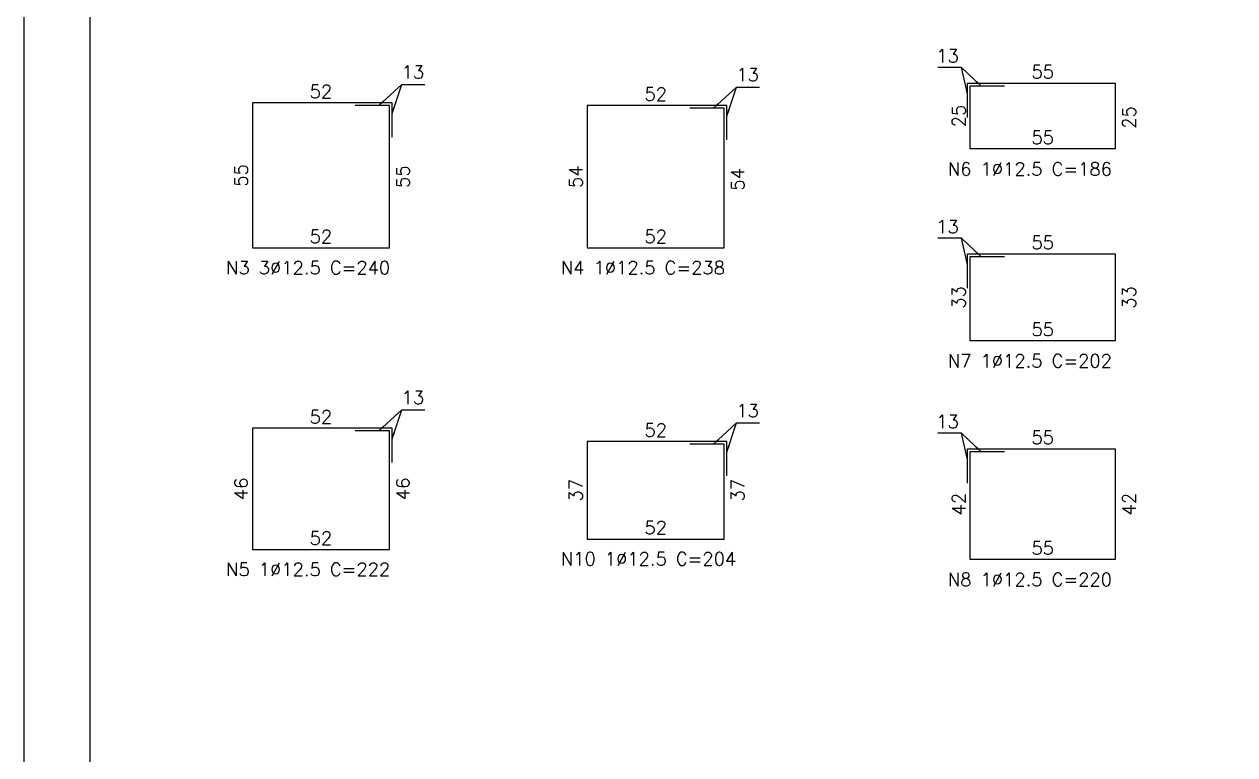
# Model space of a CAD drawing. Header units: centimetres. Extents: x 1658 to 19651, y 8294 to 11444.
# Drawn here: x 14796 to 16175, y 9780 to 10612 of the extents above; entities that cross this region are included whole.
import ezdxf

# ---------------------------------------------------------------- set-up
doc = ezdxf.new("R2010")
doc.units = ezdxf.units.CM
doc.header["$LTSCALE"] = 50
doc.header["$MEASUREMENT"] = 0
doc.header["$PDMODE"] = 67
for name, color, linetype in [('FORMATO-PRECON', 2, 'Continuous'), ('HACHURAS-PRECON', 1, 'Continuous'), ('LINHA-01-PRECON', 1, 'Continuous'), ('LINHA-04-PRECON', 4, 'Continuous'), ('X1', 2, 'Continuous')]:
    doc.layers.add(name, color=color, linetype=linetype)
doc.styles.add('PRECON-ROMANS', font='romans.shx')
doc.styles.get("Standard").update_dxf_attribs({"font": 'romans.shx'})
doc.dimstyles.new('ESC75-25', dxfattribs={"dimscale": 0, "dimtxt": 15, "dimasz": 7, "dimexe": 7, "dimexo": 7, "dimgap": 5.5, "dimtad": 1, "dimdec": 1, "dimlfac": 0.333333, "dimdsep": 46, "dimtxsty": 'Standard', "dimblk": 'ARCHTICK', "dimcen": 0.1, "dimdle": 7, "dimclrd": 256, "dimclre": 256, "dimclrt": 2, "dimadec": 0, "dimazin": 0, "dimtfac": 1, "dimtdec": 1, "dimtix": 1, "dimtmove": 2, "dimatfit": 3, "dimfxl": 1, "dimarcsym": 0})
doc.dimstyles.new('ESC75-75', dxfattribs={"dimscale": 0, "dimtxt": 15, "dimasz": 7, "dimexe": 7, "dimexo": 7, "dimgap": 5.5, "dimtad": 1, "dimdec": 1, "dimdsep": 46, "dimtxsty": 'Standard', "dimblk": 'ARCHTICK', "dimcen": 0.1, "dimdle": 7, "dimclrd": 256, "dimclre": 256, "dimclrt": 2, "dimadec": 0, "dimazin": 0, "dimtfac": 1, "dimtdec": 1, "dimtix": 1, "dimtmove": 2, "dimatfit": 3, "dimfxl": 1, "dimarcsym": 0})

# ---------------------------------------------------------------- blocks, each defined once
blk = doc.blocks.new('A$C2E607E54')
at = {"layer": 'FORMATO-PRECON'}
blk.add_lwpolyline([(0, 4200), (2970, 4200), (2970, 0), (0, 0)], close=True, dxfattribs=at)
at = {"layer": 'FORMATO-PRECON', "color": 6}
blk.add_lwpolyline([(100, 3950), (2870, 3950), (2870, 100), (100, 100)], close=True, dxfattribs=at)
blk = doc.blocks.new('*D420')
at = {"layer": 'Defpoints', "color": 0, "linetype": 'Continuous', "transparency": 16777216}
for p in [(15055.9, 10357.2), (15211.9, 10357.2), (15211.9, 10357.2)]:
    blk.add_point(p, dxfattribs=at)
at = {"layer": 'LINHA-01-PRECON', "color": 2, "linetype": 'Continuous', "transparency": 16777216, "insert": (15133.9, 10370.2), "char_height": 15, "attachment_point": 5}
blk.add_mtext('52', dxfattribs=at)
blk = doc.blocks.new('_ArchTick')
at = {"color": 0, "linetype": 'ByBlock', "const_width": 0.15}
blk.add_lwpolyline([(-0.5, -0.5), (0.5, 0.5)], dxfattribs=at)
blk = doc.blocks.new('*D421')
at = {"layer": 'Defpoints', "color": 0, "linetype": 'Continuous', "transparency": 16777216}
for p in [(15055.9, 10522.3), (15055.9, 10522.3), (15055.9, 10357.2)]:
    blk.add_point(p, dxfattribs=at)
at = {"layer": 'LINHA-01-PRECON', "color": 2, "linetype": 'Continuous', "transparency": 16777216, "insert": (15042.9, 10439.8), "char_height": 15, "attachment_point": 5, "rotation": 90}
blk.add_mtext('55', dxfattribs=at)
blk = doc.blocks.new('*D422')
at = {"layer": 'Defpoints', "color": 0, "linetype": 'Continuous', "transparency": 16777216}
for p in [(15211.9, 10522.3), (15211.9, 10522.3), (15211.9, 10357.2)]:
    blk.add_point(p, dxfattribs=at)
at = {"layer": 'LINHA-01-PRECON', "color": 2, "linetype": 'Continuous', "transparency": 16777216, "insert": (15227.3, 10438.3), "char_height": 15, "attachment_point": 5, "rotation": 90}
blk.add_mtext('55', dxfattribs=at)
blk = doc.blocks.new('*D423')
at = {"layer": 'Defpoints', "color": 0, "linetype": 'Continuous', "transparency": 16777216}
for p in [(15055.9, 10522.3), (15211.9, 10522.3), (15211.9, 10522.3)]:
    blk.add_point(p, dxfattribs=at)
at = {"layer": 'LINHA-01-PRECON', "color": 2, "linetype": 'Continuous', "transparency": 16777216, "insert": (15133.9, 10535.3), "char_height": 15, "attachment_point": 5}
blk.add_mtext('52', dxfattribs=at)
blk = doc.blocks.new('*D424')
at = {"layer": 'Defpoints', "color": 0, "linetype": 'Continuous', "transparency": 16777216}
for p in [(15437.3, 10357.2), (15593.3, 10357.2), (15593.3, 10357.2)]:
    blk.add_point(p, dxfattribs=at)
at = {"layer": 'LINHA-01-PRECON', "color": 2, "linetype": 'Continuous', "transparency": 16777216, "insert": (15515.3, 10370.2), "char_height": 15, "attachment_point": 5}
blk.add_mtext('52', dxfattribs=at)
blk = doc.blocks.new('*D425')
at = {"layer": 'Defpoints', "color": 0, "linetype": 'Continuous', "transparency": 16777216}
for p in [(15437.3, 10519.3), (15437.3, 10519.3), (15437.3, 10357.2)]:
    blk.add_point(p, dxfattribs=at)
at = {"layer": 'LINHA-01-PRECON', "color": 2, "linetype": 'Continuous', "transparency": 16777216, "insert": (15424.3, 10438.3), "char_height": 15, "attachment_point": 5, "rotation": 90}
blk.add_mtext('54', dxfattribs=at)
blk = doc.blocks.new('*D426')
at = {"layer": 'Defpoints', "color": 0, "linetype": 'Continuous', "transparency": 16777216}
for p in [(15593.3, 10519.3), (15593.3, 10519.3), (15593.3, 10357.2)]:
    blk.add_point(p, dxfattribs=at)
at = {"layer": 'LINHA-01-PRECON', "color": 2, "linetype": 'Continuous', "transparency": 16777216, "insert": (15608.7, 10435.3), "char_height": 15, "attachment_point": 5, "rotation": 90}
blk.add_mtext('54', dxfattribs=at)
blk = doc.blocks.new('*D427')
at = {"layer": 'Defpoints', "color": 0, "linetype": 'Continuous', "transparency": 16777216}
for p in [(15437.3, 10519.3), (15593.3, 10519.3), (15593.3, 10519.3)]:
    blk.add_point(p, dxfattribs=at)
at = {"layer": 'LINHA-01-PRECON', "color": 2, "linetype": 'Continuous', "transparency": 16777216, "insert": (15515.3, 10532.3), "char_height": 15, "attachment_point": 5}
blk.add_mtext('52', dxfattribs=at)
blk = doc.blocks.new('*D428')
at = {"layer": 'Defpoints', "color": 0, "linetype": 'Continuous', "transparency": 16777216}
for p in [(15055.9, 10013.6), (15211.9, 10013.6), (15211.9, 10013.6)]:
    blk.add_point(p, dxfattribs=at)
at = {"layer": 'LINHA-01-PRECON', "color": 2, "linetype": 'Continuous', "transparency": 16777216, "insert": (15133.9, 10026.6), "char_height": 15, "attachment_point": 5}
blk.add_mtext('52', dxfattribs=at)
blk = doc.blocks.new('*D429')
at = {"layer": 'Defpoints', "color": 0, "linetype": 'Continuous', "transparency": 16777216}
for p in [(15055.9, 10151.7), (15055.9, 10151.7), (15055.9, 10013.6)]:
    blk.add_point(p, dxfattribs=at)
at = {"layer": 'LINHA-01-PRECON', "color": 2, "linetype": 'Continuous', "transparency": 16777216, "insert": (15042.9, 10082.7), "char_height": 15, "attachment_point": 5, "rotation": 90}
blk.add_mtext('46', dxfattribs=at)
blk = doc.blocks.new('*D430')
at = {"layer": 'Defpoints', "color": 0, "linetype": 'Continuous', "transparency": 16777216}
for p in [(15211.9, 10151.7), (15211.9, 10151.7), (15211.9, 10013.6)]:
    blk.add_point(p, dxfattribs=at)
at = {"layer": 'LINHA-01-PRECON', "color": 2, "linetype": 'Continuous', "transparency": 16777216, "insert": (15227.3, 10082.7), "char_height": 15, "attachment_point": 5, "rotation": 90}
blk.add_mtext('46', dxfattribs=at)
blk = doc.blocks.new('*D431')
at = {"layer": 'Defpoints', "color": 0, "linetype": 'Continuous', "transparency": 16777216}
for p in [(15055.9, 10151.7), (15211.9, 10151.7), (15211.9, 10151.7)]:
    blk.add_point(p, dxfattribs=at)
at = {"layer": 'LINHA-01-PRECON', "color": 2, "linetype": 'Continuous', "transparency": 16777216, "insert": (15133.9, 10164.7), "char_height": 15, "attachment_point": 5}
blk.add_mtext('52', dxfattribs=at)
blk = doc.blocks.new('*D432')
at = {"layer": 'Defpoints', "color": 0, "linetype": 'Continuous', "transparency": 16777216}
for p in [(15873.7, 10469.9), (16038.7, 10469.9), (16038.7, 10469.9)]:
    blk.add_point(p, dxfattribs=at)
at = {"layer": 'LINHA-01-PRECON', "color": 2, "linetype": 'Continuous', "transparency": 16777216, "insert": (15956.2, 10482.9), "char_height": 15, "attachment_point": 5}
blk.add_mtext('55', dxfattribs=at)
blk = doc.blocks.new('*D433')
at = {"layer": 'Defpoints', "color": 0, "linetype": 'Continuous', "transparency": 16777216}
for p in [(16038.7, 10544.8), (16038.7, 10544.8), (16038.7, 10469.9)]:
    blk.add_point(p, dxfattribs=at)
at = {"layer": 'LINHA-01-PRECON', "color": 2, "linetype": 'Continuous', "transparency": 16777216, "insert": (16054.6, 10505.8), "char_height": 15, "attachment_point": 5, "rotation": 90}
blk.add_mtext('25', dxfattribs=at)
blk = doc.blocks.new('*D434')
at = {"layer": 'Defpoints', "color": 0, "linetype": 'Continuous', "transparency": 16777216}
for p in [(15873.7, 10544.8), (15873.7, 10544.8), (16038.7, 10544.8)]:
    blk.add_point(p, dxfattribs=at)
at = {"layer": 'LINHA-01-PRECON', "color": 2, "linetype": 'Continuous', "transparency": 16777216, "insert": (15956.2, 10557.8), "char_height": 15, "attachment_point": 5}
blk.add_mtext('55', dxfattribs=at)
blk = doc.blocks.new('*D435')
at = {"layer": 'Defpoints', "color": 0, "linetype": 'Continuous', "transparency": 16777216}
for p in [(15873.7, 10544.8), (15873.7, 10544.8), (15873.7, 10469.9)]:
    blk.add_point(p, dxfattribs=at)
at = {"layer": 'LINHA-01-PRECON', "color": 2, "linetype": 'Continuous', "transparency": 16777216, "insert": (15860.7, 10507.4), "char_height": 15, "attachment_point": 5, "rotation": 90}
blk.add_mtext('25', dxfattribs=at)
blk = doc.blocks.new('*D440')
at = {"layer": 'Defpoints', "color": 0, "linetype": 'Continuous', "transparency": 16777216}
for p in [(15873.7, 10251.4), (16038.7, 10251.4), (16038.7, 10251.4)]:
    blk.add_point(p, dxfattribs=at)
at = {"layer": 'LINHA-01-PRECON', "color": 2, "linetype": 'Continuous', "transparency": 16777216, "insert": (15956.2, 10264.4), "char_height": 15, "attachment_point": 5}
blk.add_mtext('55', dxfattribs=at)
blk = doc.blocks.new('*D441')
at = {"layer": 'Defpoints', "color": 0, "linetype": 'Continuous', "transparency": 16777216}
for p in [(16038.7, 10350.3), (16038.7, 10350.3), (16038.7, 10251.4)]:
    blk.add_point(p, dxfattribs=at)
at = {"layer": 'LINHA-01-PRECON', "color": 2, "linetype": 'Continuous', "transparency": 16777216, "insert": (16054.6, 10300.8), "char_height": 15, "attachment_point": 5, "rotation": 90}
blk.add_mtext('33', dxfattribs=at)
blk = doc.blocks.new('*D442')
at = {"layer": 'Defpoints', "color": 0, "linetype": 'Continuous', "transparency": 16777216}
for p in [(15873.7, 10350.3), (15873.7, 10350.3), (16038.7, 10350.3)]:
    blk.add_point(p, dxfattribs=at)
at = {"layer": 'LINHA-01-PRECON', "color": 2, "linetype": 'Continuous', "transparency": 16777216, "insert": (15956.2, 10363.3), "char_height": 15, "attachment_point": 5}
blk.add_mtext('55', dxfattribs=at)
blk = doc.blocks.new('*D443')
at = {"layer": 'Defpoints', "color": 0, "linetype": 'Continuous', "transparency": 16777216}
for p in [(15873.7, 10350.3), (15873.7, 10350.3), (15873.7, 10251.4)]:
    blk.add_point(p, dxfattribs=at)
at = {"layer": 'LINHA-01-PRECON', "color": 2, "linetype": 'Continuous', "transparency": 16777216, "insert": (15860.7, 10300.8), "char_height": 15, "attachment_point": 5, "rotation": 90}
blk.add_mtext('33', dxfattribs=at)
blk = doc.blocks.new('*D444')
at = {"layer": 'Defpoints', "color": 0, "linetype": 'Continuous', "transparency": 16777216}
for p in [(15873.7, 10002.4), (16038.7, 10002.4), (16038.7, 10002.4)]:
    blk.add_point(p, dxfattribs=at)
at = {"layer": 'LINHA-01-PRECON', "color": 2, "linetype": 'Continuous', "transparency": 16777216, "insert": (15956.2, 10015.4), "char_height": 15, "attachment_point": 5}
blk.add_mtext('55', dxfattribs=at)
blk = doc.blocks.new('*D445')
at = {"layer": 'Defpoints', "color": 0, "linetype": 'Continuous', "transparency": 16777216}
for p in [(16038.7, 10128.3), (16038.7, 10128.3), (16038.7, 10002.4)]:
    blk.add_point(p, dxfattribs=at)
at = {"layer": 'LINHA-01-PRECON', "color": 2, "linetype": 'Continuous', "transparency": 16777216, "insert": (16054.6, 10065.4), "char_height": 15, "attachment_point": 5, "rotation": 90}
blk.add_mtext('42', dxfattribs=at)
blk = doc.blocks.new('*D446')
at = {"layer": 'Defpoints', "color": 0, "linetype": 'Continuous', "transparency": 16777216}
for p in [(15873.7, 10128.3), (15873.7, 10128.3), (16038.7, 10128.3)]:
    blk.add_point(p, dxfattribs=at)
at = {"layer": 'LINHA-01-PRECON', "color": 2, "linetype": 'Continuous', "transparency": 16777216, "insert": (15956.2, 10141.3), "char_height": 15, "attachment_point": 5}
blk.add_mtext('55', dxfattribs=at)
blk = doc.blocks.new('*D447')
at = {"layer": 'Defpoints', "color": 0, "linetype": 'Continuous', "transparency": 16777216}
for p in [(15873.7, 10128.3), (15873.7, 10128.3), (15873.7, 10002.4)]:
    blk.add_point(p, dxfattribs=at)
at = {"layer": 'LINHA-01-PRECON', "color": 2, "linetype": 'Continuous', "transparency": 16777216, "insert": (15860.7, 10065.4), "char_height": 15, "attachment_point": 5, "rotation": 90}
blk.add_mtext('42', dxfattribs=at)
blk = doc.blocks.new('*D397')
at = {"layer": 'Defpoints', "color": 0, "linetype": 'Continuous', "transparency": 16777216}
for p in [(15437.3, 10025.6), (15593.3, 10025.6), (15593.3, 10025.6)]:
    blk.add_point(p, dxfattribs=at)
at = {"layer": 'LINHA-01-PRECON', "color": 2, "linetype": 'Continuous', "transparency": 16777216, "insert": (15515.3, 10038.6), "char_height": 15, "attachment_point": 5}
blk.add_mtext('52', dxfattribs=at)
blk = doc.blocks.new('*D398')
at = {"layer": 'Defpoints', "color": 0, "linetype": 'Continuous', "transparency": 16777216}
for p in [(15437.3, 10136.7), (15437.3, 10136.7), (15437.3, 10025.6)]:
    blk.add_point(p, dxfattribs=at)
at = {"layer": 'LINHA-01-PRECON', "color": 2, "linetype": 'Continuous', "transparency": 16777216, "insert": (15424.3, 10081.2), "char_height": 15, "attachment_point": 5, "rotation": 90}
blk.add_mtext('37', dxfattribs=at)
blk = doc.blocks.new('*D399')
at = {"layer": 'Defpoints', "color": 0, "linetype": 'Continuous', "transparency": 16777216}
for p in [(15593.3, 10136.7), (15593.3, 10136.7), (15593.3, 10025.6)]:
    blk.add_point(p, dxfattribs=at)
at = {"layer": 'LINHA-01-PRECON', "color": 2, "linetype": 'Continuous', "transparency": 16777216, "insert": (15608.7, 10081.2), "char_height": 15, "attachment_point": 5, "rotation": 90}
blk.add_mtext('37', dxfattribs=at)
blk = doc.blocks.new('*D400')
at = {"layer": 'Defpoints', "color": 0, "linetype": 'Continuous', "transparency": 16777216}
for p in [(15437.3, 10136.7), (15593.3, 10136.7), (15593.3, 10136.7)]:
    blk.add_point(p, dxfattribs=at)
at = {"layer": 'LINHA-01-PRECON', "color": 2, "linetype": 'Continuous', "transparency": 16777216, "insert": (15515.3, 10149.7), "char_height": 15, "attachment_point": 5}
blk.add_mtext('52', dxfattribs=at)

msp = doc.modelspace()

# ---------------------------------------------------------------- linework, layer by layer
at = {"layer": 'LINHA-04-PRECON'}
for points in [[(15870.65, 10505.8), (15870.65, 10544.8), (16038.65, 10544.8), (16038.65, 10469.91), (15873.65, 10469.91), (15873.65, 10541.8), (15912.65, 10541.8)], [(15214.94, 10483.33), (15214.94, 10522.33), (15055.94, 10522.33), (15055.94, 10357.22), (15211.94, 10357.22), (15211.94, 10519.33), (15172.94, 10519.33)], [(15596.29, 10480.33), (15596.29, 10519.33), (15437.29, 10519.33), (15437.29, 10357.22), (15593.29, 10357.22), (15593.29, 10516.33), (15554.29, 10516.33)], [(15870.65, 10311.3), (15870.65, 10350.3), (16038.65, 10350.3), (16038.65, 10251.39), (15873.65, 10251.39), (15873.65, 10347.3), (15912.65, 10347.3)], [(15214.94, 10112.72), (15214.94, 10151.72), (15055.94, 10151.72), (15055.94, 10013.61), (15211.94, 10013.61), (15211.94, 10148.72), (15172.94, 10148.72)], [(15596.29, 10097.72), (15596.29, 10136.72), (15437.29, 10136.72), (15437.29, 10025.61), (15593.29, 10025.61), (15593.29, 10133.72), (15554.29, 10133.72)], [(15870.65, 10089.34), (15870.65, 10128.34), (16038.65, 10128.34), (16038.65, 10002.41), (15873.65, 10002.41), (15873.65, 10125.34), (15912.65, 10125.34)]]:
    msp.add_lwpolyline(points, dxfattribs=at)

# ---------------------------------------------------------------- block references
at = {"layer": 'HACHURAS-PRECON', "xscale": 0.7499999999999996, "yscale": 0.7499999999999996, "zscale": 0.7499999999999996}
msp.add_blockref('A$C2E607E54', (14795.86, 8293.94), dxfattribs=at)

# ---------------------------------------------------------------- texts
at = {"layer": 'LINHA-01-PRECON', "color": 2, "linetype": 'Continuous', "char_height": 15, "attachment_point": 5}
for insert in [(15847.71, 10575.89), (15238.61, 10557.46), (15619.96, 10554.46), (15847.71, 10381.39), (15238.61, 10186.84), (15619.96, 10171.84), (15847.71, 10159.42)]:
    msp.add_mtext('13', dxfattribs=dict(at, insert=insert))
at = {"layer": 'X1', "style": 'PRECON-ROMANS'}
for s, p in [('N6 1%%C12.5 C=186', (15848.02, 10439.54)), ('N3 3%%C12.5 C=240', (15025.77, 10327.15)), ('N4 1%%C12.5 C=238', (15407.12, 10327.15)), ('N7 1%%C12.5 C=202', (15848.02, 10221.02)), ('N10 1%%C12.5 C=204', (15407.12, 9995.54)), ('N5 1%%C12.5 C=222', (15025.77, 9983.54)), ('N8 1%%C12.5 C=220', (15848.02, 9972.04))]:
    msp.add_text(s, height=15, dxfattribs=at).set_placement(p)

# ---------------------------------------------------------------- dimensions: what is measured, and where the dimension line sits
at = {"layer": 'LINHA-01-PRECON', "linetype": 'Continuous'}
for base, p1, p2, picture, middle in [((15873.65, 10544.8), (16038.65, 10544.8), (15873.65, 10544.8), '*D434', (15956.15, 10557.8)), ((15211.94, 10522.33), (15055.94, 10522.33), (15211.94, 10522.33), '*D423', (15133.94, 10535.33)), ((15593.29, 10519.33), (15437.29, 10519.33), (15593.29, 10519.33), '*D427', (15515.29, 10532.33)), ((16038.65, 10469.91), (15873.65, 10469.91), (16038.65, 10469.91), '*D432', (15956.15, 10482.91)), ((15211.94, 10357.22), (15055.94, 10357.22), (15211.94, 10357.22), '*D420', (15133.94, 10370.22)), ((15593.29, 10357.22), (15437.29, 10357.22), (15593.29, 10357.22), '*D424', (15515.29, 10370.22)), ((15873.65, 10350.3), (16038.65, 10350.3), (15873.65, 10350.3), '*D442', (15956.15, 10363.3)), ((16038.65, 10251.39), (15873.65, 10251.39), (16038.65, 10251.39), '*D440', (15956.15, 10264.39)), ((15211.94, 10151.72), (15055.94, 10151.72), (15211.94, 10151.72), '*D431', (15133.94, 10164.72)), ((15593.29, 10136.72), (15437.29, 10136.72), (15593.29, 10136.72), '*D400', (15515.29, 10149.72)), ((15873.65, 10128.34), (16038.65, 10128.34), (15873.65, 10128.34), '*D446', (15956.15, 10141.34)), ((15593.29, 10025.61), (15437.29, 10025.61), (15593.29, 10025.61), '*D397', (15515.29, 10038.61)), ((15211.94, 10013.61), (15055.94, 10013.61), (15211.94, 10013.61), '*D428', (15133.94, 10026.61)), ((16038.65, 10002.41), (15873.65, 10002.41), (16038.65, 10002.41), '*D444', (15956.15, 10015.41))]:
    dim = msp.add_linear_dim(base=base, p1=p1, p2=p2, dimstyle='ESC75-25', override={"dimscale": 1, "dimse1": 1, "dimse2": 1, "dimsd1": 1, "dimsd2": 1}, dxfattribs=at)
    dim.commit()
    dim.dimension.update_dxf_attribs({"geometry": picture, "text_midpoint": middle})
for base, p1, p2, picture, middle in [((15873.65, 10544.8), (15873.65, 10469.91), (15873.65, 10544.8), '*D435', (15860.65, 10507.36)), ((15055.94, 10522.33), (15055.94, 10357.22), (15055.94, 10522.33), '*D421', (15042.94, 10439.77)), ((15437.29, 10519.33), (15437.29, 10357.22), (15437.29, 10519.33), '*D425', (15424.29, 10438.27)), ((15873.65, 10350.3), (15873.65, 10251.39), (15873.65, 10350.3), '*D443', (15860.65, 10300.85)), ((15055.94, 10151.72), (15055.94, 10013.61), (15055.94, 10151.72), '*D429', (15042.94, 10082.66)), ((15437.29, 10136.72), (15437.29, 10025.61), (15437.29, 10136.72), '*D398', (15424.29, 10081.16)), ((15873.65, 10128.34), (15873.65, 10002.41), (15873.65, 10128.34), '*D447', (15860.65, 10065.37))]:
    dim = msp.add_linear_dim(base=base, p1=p1, p2=p2, angle=90, dimstyle='ESC75-25', override={"dimscale": 1, "dimse1": 1, "dimse2": 1, "dimsd1": 1, "dimsd2": 1}, dxfattribs=at)
    dim.commit()
    dim.dimension.update_dxf_attribs({"geometry": picture, "text_midpoint": middle})
for base, p1, p2, picture, middle in [((16038.65, 10544.8), (16038.65, 10469.91), (16038.65, 10544.8), '*D433', (16054.61, 10505.78)), ((15211.94, 10522.33), (15211.94, 10357.22), (15211.94, 10522.33), '*D422', (15227.33, 10438.27)), ((15593.29, 10519.33), (15593.29, 10357.22), (15593.29, 10519.33), '*D426', (15608.69, 10435.27)), ((16038.65, 10350.3), (16038.65, 10251.39), (16038.65, 10350.3), '*D441', (16054.61, 10300.85)), ((15211.94, 10151.72), (15211.94, 10013.61), (15211.94, 10151.72), '*D430', (15227.33, 10082.66)), ((15593.29, 10136.72), (15593.29, 10025.61), (15593.29, 10136.72), '*D399', (15608.69, 10081.16)), ((16038.65, 10128.34), (16038.65, 10002.41), (16038.65, 10128.34), '*D445', (16054.61, 10065.37))]:
    dim = msp.add_linear_dim(base=base, p1=p1, p2=p2, angle=90, dimstyle='ESC75-25', override={"dimscale": 1, "dimse1": 1, "dimse2": 1, "dimsd1": 1, "dimsd2": 1}, dxfattribs=at)
    dim.commit()
    dim.dimension.update_dxf_attribs({"geometry": picture, "text_midpoint": middle, "dimtype": 160})

# ---------------------------------------------------------------- leaders
for points in [[(15870.65, 10532.8), (15863.61, 10562.81), (15836.56, 10562.81)], [(15885.65, 10541.8), (15863.61, 10562.81)], [(15199.94, 10519.33), (15225.88, 10543.4)], [(15214.94, 10510.33), (15225.88, 10543.4), (15252.08, 10543.4)], [(15581.29, 10516.33), (15607.23, 10540.4)], [(15596.29, 10507.33), (15607.23, 10540.4), (15633.44, 10540.4)], [(15870.65, 10338.3), (15863.61, 10368.31), (15836.56, 10368.31)], [(15885.65, 10347.3), (15863.61, 10368.31)], [(15199.94, 10148.72), (15225.88, 10172.78)], [(15214.94, 10139.72), (15225.88, 10172.78), (15252.08, 10172.78)], [(15581.29, 10133.72), (15607.23, 10157.78)], [(15596.29, 10124.72), (15607.23, 10157.78), (15633.44, 10157.78)], [(15870.65, 10116.34), (15863.61, 10146.34), (15836.56, 10146.34)], [(15885.65, 10125.34), (15863.61, 10146.34)]]:
    msp.add_leader(points, dimstyle='ESC75-75', override={"dimscale": 1, "dimtad": 0}, dxfattribs=at)

doc.saveas('drawing.dxf')
